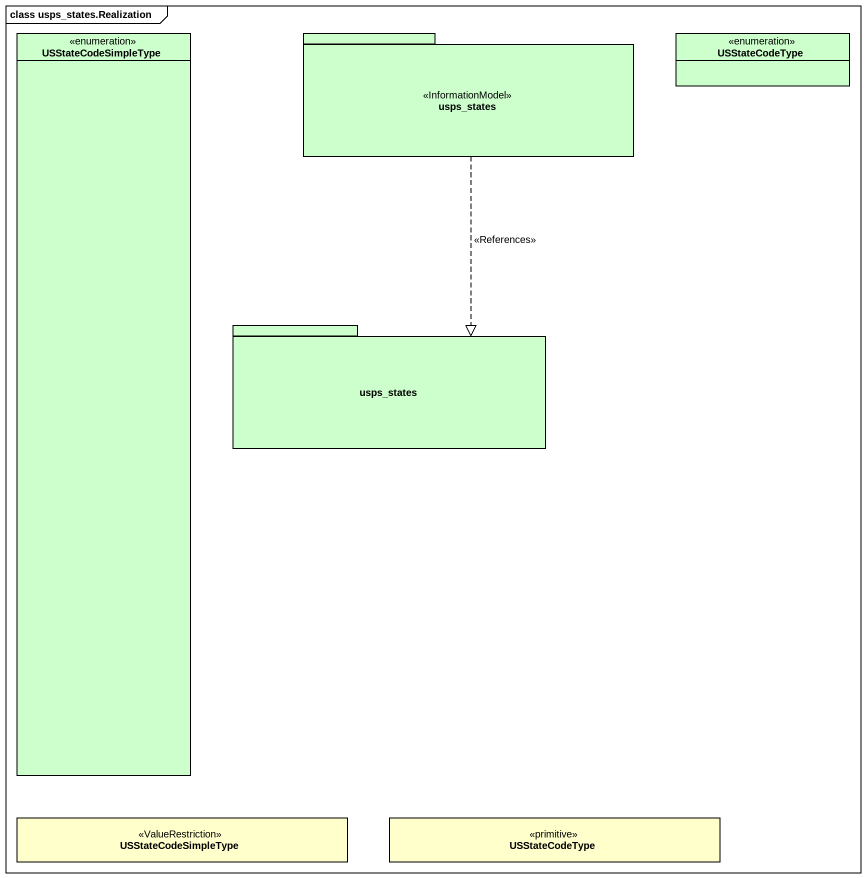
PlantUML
@startuml
mainframe class usps_states.Realization
hide circle
hide empty members
enum USStateCodeSimpleType #CCFFCC
package usps_states <<InformationModel>> #CCFFCC {
}
enum USStateCodeType #CCFFCC
package "usps_states" as usps_states_2 #CCFFCC {
}
class "USStateCodeSimpleType" as USStateCodeSimpleType_2 <<ValueRestriction>>
class "USStateCodeType" as USStateCodeType_2 <<primitive>>
usps_states ..|> usps_states_2 : <<References>>
@enduml
